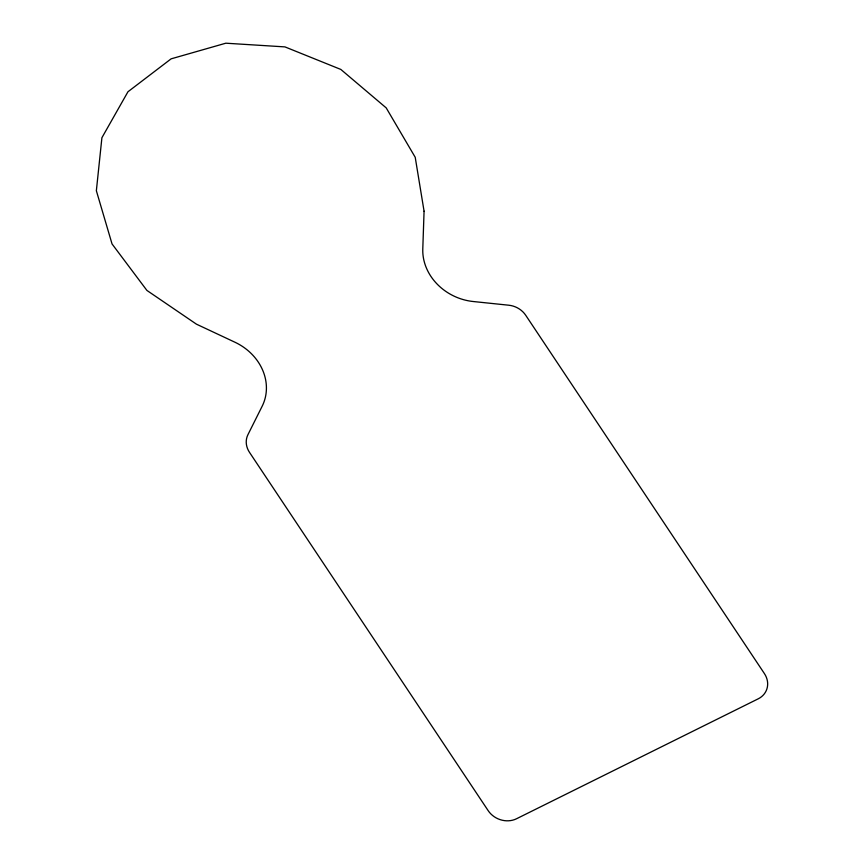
<?xml version="1.0" encoding="UTF-8"?>
<svg xmlns="http://www.w3.org/2000/svg" width="864" height="864" viewBox="0 0 864 864"><rect width="100%" height="100%" fill="white"/><g stroke="black" fill="none" stroke-linecap="round" stroke-linejoin="round"><path stroke-width="1.3" d="M424.073 211.205L422.788 249.026A52.283 45.77 23.3 0 0 473.18 301.514L508.82 305.219A20.909 18.306 23.3 0 1 525.722 315.274L764.402 673.574A20.909 18.306 23.3 0 1 758.236 698.814L516.542 818.748A20.909 18.306 23.3 0 1 488.171 810.648L249.491 452.347A20.909 18.306 23.3 0 1 247.936 434.678L262.159 406.231A52.283 45.77 23.3 0 0 234.954 342.23L196.43 324.162L146.902 290.423L112.039 243.94L96.358 190.739L101.909 137.722L127.958 91.768L171.126 58.838L225.828 43.2L284.947 46.894L340.826 69.433L386.208 107.892L415.217 157.291L424.073 211.205"/></g></svg>
